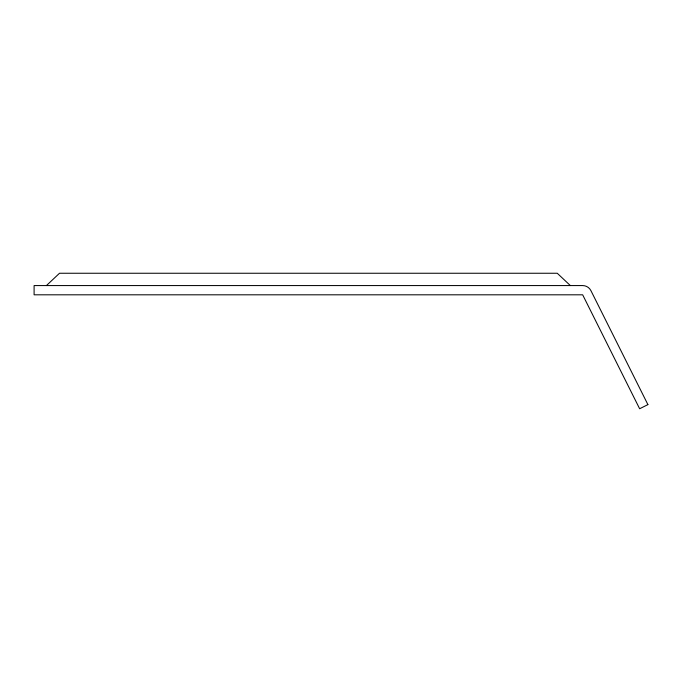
<?xml version="1.0" encoding="UTF-8"?>
<svg xmlns="http://www.w3.org/2000/svg" width="682" height="682" viewBox="0 0 682 682"><rect width="100%" height="100%" fill="white"/><g stroke="black" fill="none" stroke-linecap="round" stroke-linejoin="round"><path stroke-width="1.02" d="M46.419 285.57L59.513 273.252L557.254 273.252L570.357 285.57M647.9 404.614L639.639 408.748L582.667 294.812L34.1 294.812L34.1 285.57L582.667 285.57A9.241 9.241 0 0 1 590.936 290.677L647.9 404.614"/></g></svg>
